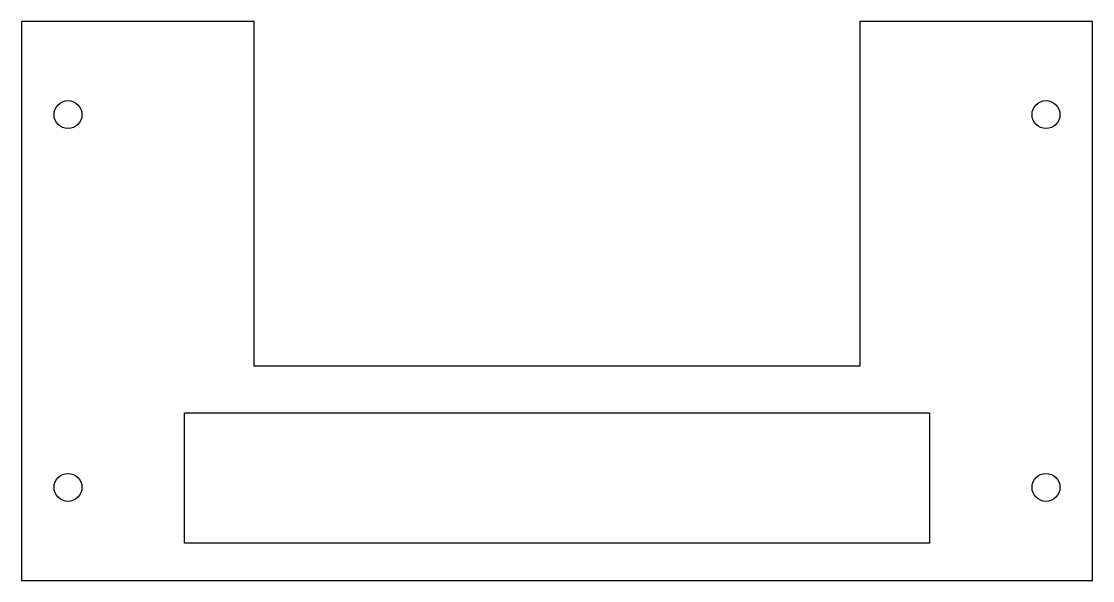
# Model space of a CAD drawing. Header units: millimetres. Extents: x -57 to 58, y 0 to 60.
import ezdxf

# ---------------------------------------------------------------- set-up
doc = ezdxf.new("R2010")
doc.units = ezdxf.units.MM
doc.layers.get('0').update_dxf_attribs({"linetype": 'CONTINUOUS'})

msp = doc.modelspace()

# ---------------------------------------------------------------- linework, layer by layer
for points in [[(32.5, 60), (32.5, 23), (-32.5, 23), (-32.5, 60), (-57.5, 60), (-57.5, 0), (57.5, 0), (57.5, 60)], [(32.5, 60), (32.5, 23), (-32.5, 23), (-32.5, 60), (-57.5, 60), (-57.5, 0), (57.5, 0), (57.5, 60)], [(40, 18), (40, 4), (-40, 4), (-40, 18)], [(40, 18), (40, 4), (-40, 4), (-40, 18)]]:
    msp.add_lwpolyline(points, close=True)
for centre in [(-52.5, 50), (-52.5, 50), (52.5, 50), (52.5, 50), (-52.5, 10), (-52.5, 10), (52.5, 10), (52.5, 10)]:
    msp.add_circle(centre, 1.5)

doc.saveas('drawing.dxf')
